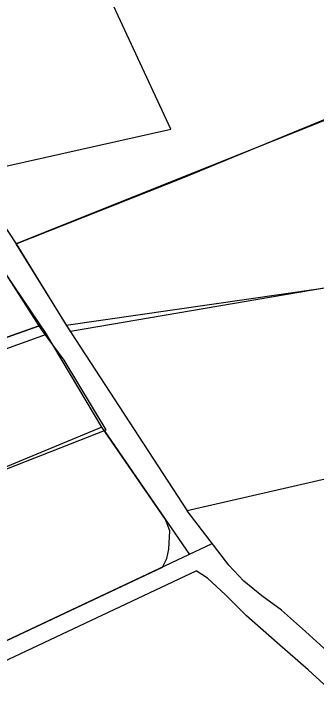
# Model space of a CAD drawing. Header units: millimetres. Extents: x 553705 to 560987, y 1303667 to 1309938.
# Drawn here: x 557865 to 558121, y 1307363 to 1307953 of the extents above; entities that cross this region are included whole.
import ezdxf

# ---------------------------------------------------------------- set-up
doc = ezdxf.new("R2010")
doc.units = ezdxf.units.MM
for name, color, linetype in [('2', 7, 'Continuous'), ('CVL_CUADCON_LIN', 8, 'Continuous'), ('CVL_CUADCON_TIT', 1, 'Continuous')]:
    doc.layers.add(name, color=color, linetype=linetype)

msp = doc.modelspace()

# ---------------------------------------------------------------- linework, layer by layer
at = {"color": 1}
for points in [[(557740.948, 1307898.443), (557097.286, 1307574.828), (557100.372, 1307572.949), (557145.589, 1307548.344), (557259.154, 1307484.336), (557272.215, 1307477.45), (557276.732, 1307474.124), (557886.727, 1307690.031), (557821.488, 1307791.272), (557789.139, 1307830.991), (557740.948, 1307898.443)], [(557886.727, 1307690.031), (557276.732, 1307474.124), (557276.732, 1307474.124), (557276.732, 1307474.124), (557280.267, 1307471.521), (557332.554, 1307438.977), (557336.58, 1307436.012), (557338.633, 1307430.03), (557379.121, 1307374.383), (557598.316, 1307467.306), (557752.794, 1307527.661), (557943.147, 1307602.331), (557907.632, 1307661.022), (557889.413, 1307685.863)]]:
    msp.add_lwpolyline(points, close=True, dxfattribs=at)
at = {"layer": '2', "color": 1, "linetype": 'Continuous'}
for p, q in [((558635.522, 1308066.446), (557867.155, 1307759.107)), ((557828.12, 1307817.888), (557867.155, 1307759.107)), ((557893.11, 1307682.655), (557835.087, 1307768.03)), ((557867.155, 1307759.107), (557909.561, 1307690.674)), ((557909.561, 1307690.674), (558011.536, 1307534.077)), ((557284.086, 1307467.435), (557892.855, 1307682.908)), ((558678.418, 1307686.584), (558011.536, 1307534.077)), ((557939.651, 1307604.577), (557377.23, 1307372.395)), ((557799.813, 1307380.189), (558019.272, 1307483.206))]:
    msp.add_line(p, q, dxfattribs=at)
for points in [[(557828.12, 1307817.888), (557997.763, 1307855.846), (557940.476, 1307979.679), (558090.511, 1308024.618), (558051.921, 1308092.061), (557734.924, 1308024.718), (557728.278, 1308030.524), (557702.547, 1308006.392)], [(557909.561, 1307690.674), (558335.056, 1307751.966), (558339.527, 1307765.751), (558655.796, 1307898.279)], [(557939.651, 1307604.577), (557892.855, 1307682.908), (557893.11, 1307682.655)], [(557377.23, 1307372.395), (557464.053, 1307238.601), (557990.8, 1307486.555), (557994.304, 1307493.712), (557996.025, 1307501.619), (557996.927, 1307517.159), (557993.303, 1307526.553), (557939.651, 1307604.577)], [(558337.261, 1307135.227), (558323.494, 1307177.139), (558313.672, 1307200.492), (558301.029, 1307227.643), (558281.234, 1307260.343), (558259.694, 1307288.445), (558239.459, 1307311.719), (558219.501, 1307331.939), (558195.227, 1307351.872), (558177.567, 1307370.327), (558152.75, 1307395.094), (558133.32, 1307412.517), (558111.587, 1307432.214), (558091.392, 1307450.141), (558074.794, 1307462.238), (558059.465, 1307474.599), (558046.666, 1307488.252), (558011.536, 1307534.077)], [(558324.473, 1307042.693), (558317.894, 1307074.219), (558313.865, 1307104.237), (558311.17, 1307125.607), (558310.074, 1307136.548), (558309.492, 1307146.73), (558300.584, 1307184.095), (558287.68, 1307212.263), (558269.429, 1307242.173), (558243.282, 1307275.078), (558219.47, 1307301.381), (558188.785, 1307329.668), (558166.791, 1307350.382), (558136.868, 1307378.675), (558113.854, 1307399.891), (558087.528, 1307422.609), (558061.71, 1307445.331), (558044.056, 1307463.023), (558028.713, 1307477.166), (558019.272, 1307483.206)]]:
    msp.add_lwpolyline(points, dxfattribs=at)
at = {"layer": 'CVL_CUADCON_LIN', "color": 1, "ltscale": 0.5, "flags": 128}
for points in [[(557886.727, 1307690.031), (557821.488, 1307791.272), (557789.139, 1307830.991), (557734.466, 1307907.515), (557715.134, 1307945.347), (557657.967, 1308028.85), (556951.484, 1307673.649), (556959.633, 1307656.72), (557042.059, 1307608.44), (557100.372, 1307572.949), (557145.589, 1307548.344), (557259.154, 1307484.336), (557272.215, 1307477.45), (557276.732, 1307474.124)], [(557886.727, 1307690.031), (557821.488, 1307791.272), (557789.139, 1307830.991), (557734.466, 1307907.515), (557715.134, 1307945.347), (557657.967, 1308028.85), (557509.02, 1307957.543), (557299.956, 1307849.708), (557138.645, 1307770.292), (556951.484, 1307673.649), (556959.633, 1307656.72), (557042.059, 1307608.44), (557100.372, 1307572.949), (557145.589, 1307548.344), (557259.154, 1307484.336), (557272.215, 1307477.45), (557276.732, 1307474.124)]]:
    msp.add_lwpolyline(points, close=True, dxfattribs=at)
at = {"layer": 'CVL_CUADCON_LIN', "color": 1, "lineweight": 0, "ltscale": 0.5, "flags": 128}
msp.add_lwpolyline([(557657.967, 1308028.85), (557715.134, 1307945.347), (557715.134, 1307945.347), (557734.466, 1307907.515), (557789.139, 1307830.991), (557821.488, 1307791.272), (557889.413, 1307685.863), (557907.632, 1307661.022), (557943.147, 1307602.331), (557752.794, 1307527.661), (557598.316, 1307467.306), (557379.121, 1307374.383), (557338.633, 1307430.03)], dxfattribs=at)
at = {"layer": 'CVL_CUADCON_LIN', "ltscale": 0.5, "flags": 128}
msp.add_lwpolyline([(557941.61, 1307601.728), (558013.469, 1307497.226)], dxfattribs=at)
at = {"layer": 'CVL_CUADCON_LIN', "color": 1, "ltscale": 0.5, "flags": 128}
msp.add_lwpolyline([(557464.053, 1307238.601), (558032.808, 1307506.329)], dxfattribs=at)
at = {"layer": 'CVL_CUADCON_TIT', "color": 1, "lineweight": 30, "ltscale": 0.5, "flags": 128}
msp.add_lwpolyline([(557913.167, 1307685.153), (557867.155, 1307759.107), (558007.962, 1307814.873), (558156.842, 1307876.136), (558207.983, 1307735.554), (557913.167, 1307685.153)], dxfattribs=at)

doc.saveas('drawing.dxf')
